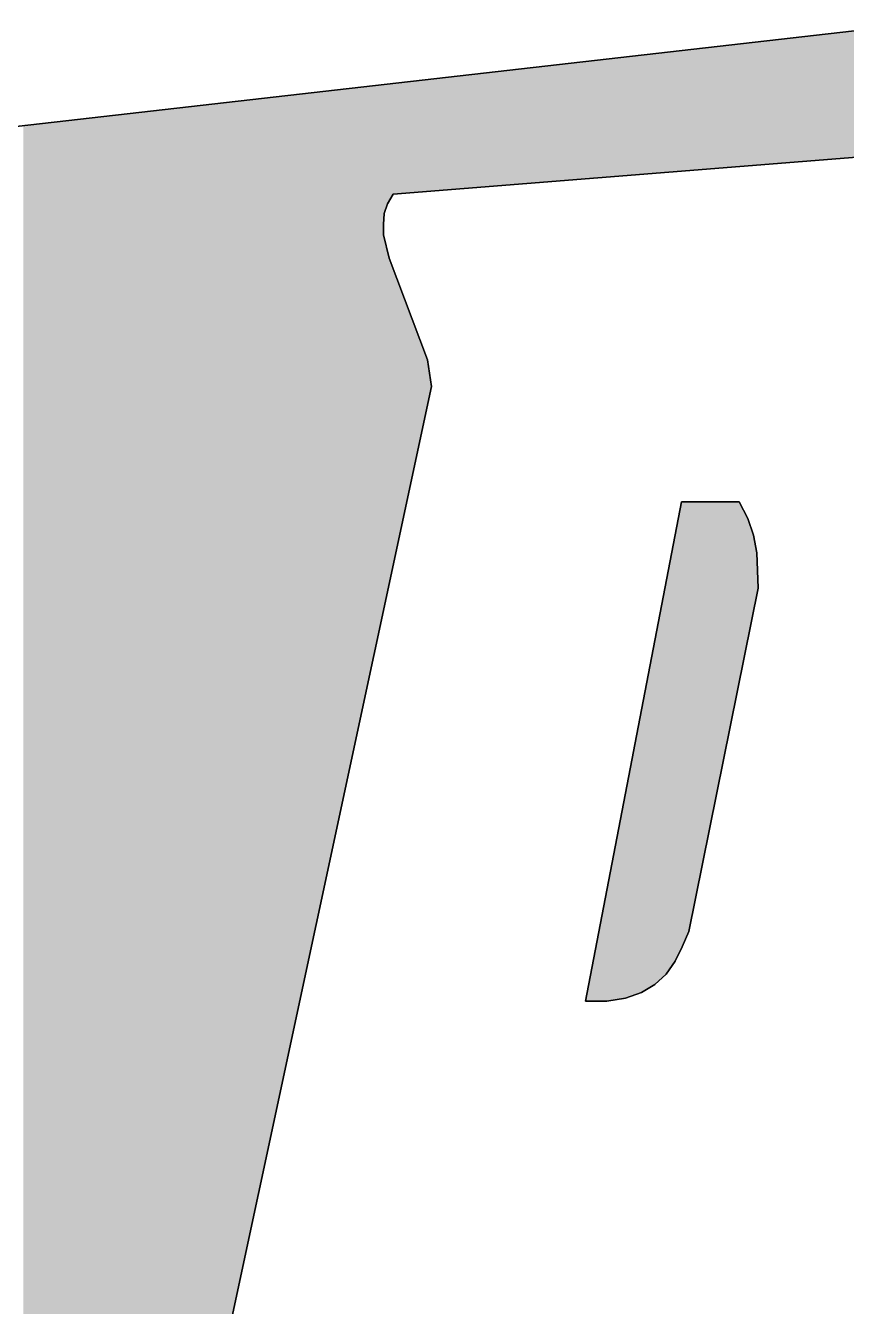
# Model space of a CAD drawing. Extents: x 15.2 to 16.8, y 8.5 to 9.48.
# Drawn here: x 15.8407 to 15.9831, y 8.7154 to 8.9376 of the extents above; entities that cross this region are included whole.
import ezdxf

# ---------------------------------------------------------------- set-up
doc = ezdxf.new("R2010")
doc.units = 0
doc.layers.add('LAYER_1', color=7, linetype='CONTINUOUS')

# ---------------------------------------------------------------- blocks, each defined once
blk = doc.blocks.new('*U7')
at = {"layer": 'LAYER_1', "color": 2}
for points in [[(15.95445, 8.77751), (15.95334, 8.84921), (15.95445, 8.85499)], [(15.95334, 8.77528), (15.9518, 8.84124), (15.95334, 8.84921)], [(15.9518, 8.77306), (15.94986, 8.83116), (15.9518, 8.84124)], [(15.94986, 8.77125), (15.9475, 8.81889), (15.94986, 8.83116)], [(15.9475, 8.76986), (15.94472, 8.80444), (15.9475, 8.81889)], [(15.94472, 8.76889), (15.94153, 8.78783), (15.94472, 8.80444)], [(15.94153, 8.76834), (15.93778, 8.76834), (15.94153, 8.78783)]]:
    blk.add_solid(points, dxfattribs=at)
at = {"layer": 'LAYER_1', "color": 2, "extrusion": (0, 0, -1)}
for points in [[(-15.95445, 8.77751), (-15.95445, 8.85499), (-15.95458, 8.77778)], [(-15.95458, 8.77778), (-15.95445, 8.85499), (-15.95458, 8.85499)], [(-15.95458, 8.77778), (-15.95458, 8.85499), (-15.9557, 8.78042)], [(-15.9557, 8.78042), (-15.95458, 8.85499), (-15.9557, 8.85499)], [(-15.9557, 8.78042), (-15.9557, 8.85499), (-15.96444, 8.82356)], [(-15.96444, 8.82356), (-15.9557, 8.85499), (-15.96444, 8.85499)], [(-15.96444, 8.82356), (-15.96444, 8.85499), (-15.96597, 8.83108)], [(-15.96597, 8.83108), (-15.96444, 8.85499), (-15.96597, 8.85208)], [(-15.96597, 8.83108), (-15.96597, 8.85208), (-15.96695, 8.83589)], [(-15.96695, 8.83589), (-15.96597, 8.85208), (-15.96695, 8.84916)], [(-15.95334, 8.77528), (-15.95334, 8.84921), (-15.95445, 8.77751)], [(-15.96695, 8.83589), (-15.96695, 8.84916), (-15.9675, 8.83864)], [(-15.9675, 8.83864), (-15.96695, 8.84916), (-15.9675, 8.84611)], [(-15.9675, 8.83864), (-15.9675, 8.84611), (-15.96778, 8.84001)], [(-15.9518, 8.77306), (-15.9518, 8.84124), (-15.95334, 8.77528)], [(-15.94986, 8.77125), (-15.94986, 8.83116), (-15.9518, 8.77306)], [(-15.9475, 8.76986), (-15.9475, 8.81889), (-15.94986, 8.77125)], [(-15.94472, 8.76889), (-15.94472, 8.80444), (-15.9475, 8.76986)], [(-15.94153, 8.76834), (-15.94153, 8.78783), (-15.94472, 8.76889)]]:
    blk.add_solid(points, dxfattribs=at)
blk = doc.blocks.new('*U9')
at = {"layer": 'LAYER_1', "color": 2}
for points in [[(15.9668, 8.91332), (15.96305, 8.93425), (15.9668, 8.93467)], [(15.96722, 8.91336), (15.9668, 8.93467), (15.96722, 8.93472)], [(15.96778, 8.9134), (15.96722, 8.93472), (15.96778, 8.93479)], [(15.96792, 8.91341), (15.96778, 8.93479), (15.96792, 8.9348)], [(15.96861, 8.91347), (15.96792, 8.9348), (15.96861, 8.93488)], [(15.9707, 8.91363), (15.96861, 8.93488), (15.9707, 8.93512)], [(15.97111, 8.91367), (15.9707, 8.93512), (15.97111, 8.93517)], [(15.97139, 8.91369), (15.97111, 8.93517), (15.97139, 8.9352)], [(15.97181, 8.91372), (15.97139, 8.9352), (15.97181, 8.93525)], [(15.97209, 8.91374), (15.97181, 8.93525), (15.97209, 8.93528)], [(15.97236, 8.91377), (15.97209, 8.93528), (15.97236, 8.93531)], [(15.97278, 8.9138), (15.97236, 8.93531), (15.97278, 8.93536)], [(15.97319, 8.91383), (15.97278, 8.93536), (15.97319, 8.9354)], [(15.97333, 8.91384), (15.97319, 8.9354), (15.97333, 8.93542)], [(15.97347, 8.91385), (15.97333, 8.93542), (15.97347, 8.93543)], [(15.97556, 8.91402), (15.97347, 8.93543), (15.97556, 8.93567)], [(15.97583, 8.91404), (15.97556, 8.93567), (15.97583, 8.9357)], [(15.9775, 8.91418), (15.97583, 8.9357), (15.9775, 8.93589)], [(15.97861, 8.91427), (15.9775, 8.93589), (15.97861, 8.93602)], [(15.97903, 8.9143), (15.97861, 8.93602), (15.97903, 8.93607)], [(15.98041, 8.91441), (15.97903, 8.93607), (15.98041, 8.93623)], [(15.98153, 8.9145), (15.98041, 8.93623), (15.98153, 8.93635)], [(15.98167, 8.91451), (15.98153, 8.93635), (15.98167, 8.93637)], [(15.98444, 8.91473), (15.98167, 8.93637), (15.98444, 8.93669)], [(15.94958, 8.91195), (15.94625, 8.93233), (15.94958, 8.93271)], [(15.95055, 8.91202), (15.94958, 8.93271), (15.95055, 8.93282)], [(15.95098, 8.91206), (15.95055, 8.93282), (15.95098, 8.93287)], [(15.95194, 8.91213), (15.95098, 8.93287), (15.95194, 8.93298)], [(15.95389, 8.91229), (15.95194, 8.93298), (15.95389, 8.9332)], [(15.95542, 8.91241), (15.95389, 8.9332), (15.95542, 8.93337)], [(15.95847, 8.91266), (15.95542, 8.93337), (15.95847, 8.93372)], [(15.95972, 8.91276), (15.95847, 8.93372), (15.95972, 8.93387)], [(15.96111, 8.91287), (15.95972, 8.93387), (15.96111, 8.93402)], [(15.96125, 8.91288), (15.96111, 8.93402), (15.96125, 8.93404)], [(15.96305, 8.91302), (15.96125, 8.93404), (15.96305, 8.93425)], [(15.93167, 8.91051), (15.92445, 8.92984), (15.93167, 8.93066)], [(15.93444, 8.91074), (15.93167, 8.93066), (15.93444, 8.93098)], [(15.93514, 8.91079), (15.93444, 8.93098), (15.93514, 8.93106)], [(15.93611, 8.91087), (15.93514, 8.93106), (15.93611, 8.93117)], [(15.93722, 8.91096), (15.93611, 8.93117), (15.93722, 8.9313)], [(15.93764, 8.91099), (15.93722, 8.9313), (15.93764, 8.93134)], [(15.93875, 8.91108), (15.93764, 8.93134), (15.93875, 8.93147)], [(15.94028, 8.9112), (15.93875, 8.93147), (15.94028, 8.93165)], [(15.94153, 8.9113), (15.94028, 8.93165), (15.94153, 8.93179)], [(15.94208, 8.91135), (15.94153, 8.93179), (15.94208, 8.93185)], [(15.94625, 8.91168), (15.94208, 8.93185), (15.94625, 8.93233)], [(15.90778, 8.9086), (15.90764, 8.92792), (15.90778, 8.92794)], [(15.90792, 8.90862), (15.90778, 8.92794), (15.90792, 8.92795)], [(15.90875, 8.90868), (15.90792, 8.92795), (15.90875, 8.92805)], [(15.90944, 8.90874), (15.90875, 8.92805), (15.90944, 8.92813)], [(15.90986, 8.90877), (15.90944, 8.92813), (15.90986, 8.92817)], [(15.91028, 8.9088), (15.90986, 8.92817), (15.91028, 8.92822)], [(15.91041, 8.90882), (15.91028, 8.92822), (15.91041, 8.92824)], [(15.91111, 8.90887), (15.91041, 8.92824), (15.91111, 8.92832)], [(15.91195, 8.90894), (15.91111, 8.92832), (15.91195, 8.92841)], [(15.91555, 8.90923), (15.91195, 8.92841), (15.91555, 8.92882)], [(15.91778, 8.9094), (15.91555, 8.92882), (15.91778, 8.92908)], [(15.92069, 8.90964), (15.91778, 8.92908), (15.92069, 8.92941)], [(15.92111, 8.90967), (15.92069, 8.92941), (15.92111, 8.92946)], [(15.92153, 8.9097), (15.92111, 8.92946), (15.92153, 8.92951)], [(15.92166, 8.90971), (15.92153, 8.92951), (15.92166, 8.92952)], [(15.92181, 8.90973), (15.92166, 8.92952), (15.92181, 8.92954)], [(15.92278, 8.9098), (15.92181, 8.92954), (15.92278, 8.92965)], [(15.92348, 8.90986), (15.92278, 8.92965), (15.92348, 8.92973)], [(15.92402, 8.9099), (15.92348, 8.92973), (15.92402, 8.92979)], [(15.92445, 8.90994), (15.92402, 8.92979), (15.92445, 8.92984)], [(15.88902, 8.77193), (15.88778, 8.92565), (15.88902, 8.92579)], [(15.89111, 8.78167), (15.88902, 8.92579), (15.89111, 8.92603)], [(15.89139, 8.78297), (15.89111, 8.92603), (15.89139, 8.92607)], [(15.89181, 8.7849), (15.89139, 8.92607), (15.89181, 8.92611)], [(15.89333, 8.79202), (15.89181, 8.92611), (15.89333, 8.92629)], [(15.89347, 8.79269), (15.89333, 8.92629), (15.89347, 8.9263)], [(15.89444, 8.79721), (15.89347, 8.9263), (15.89444, 8.92641)], [(15.89472, 8.79851), (15.89444, 8.92641), (15.89472, 8.92645)], [(15.89486, 8.79917), (15.89472, 8.92645), (15.89486, 8.92646)], [(15.89514, 8.80047), (15.89486, 8.92646), (15.89514, 8.92649)], [(15.89542, 8.80177), (15.89514, 8.92649), (15.89542, 8.92653)], [(15.89625, 8.80563), (15.89542, 8.92653), (15.89625, 8.92662)], [(15.89667, 8.80759), (15.89625, 8.92662), (15.89667, 8.92667)], [(15.89722, 8.81019), (15.89667, 8.92667), (15.89722, 8.92673)], [(15.89778, 8.81278), (15.89722, 8.92673), (15.89778, 8.92679)], [(15.90028, 8.82443), (15.89778, 8.92679), (15.90028, 8.92708)], [(15.9007, 8.82639), (15.90028, 8.92708), (15.9007, 8.92713)], [(15.90111, 8.82832), (15.9007, 8.92713), (15.90111, 8.92717)], [(15.90125, 8.82899), (15.90111, 8.92717), (15.90125, 8.92719)], [(15.90181, 8.83158), (15.90125, 8.92719), (15.90181, 8.92725)], [(15.90278, 8.83611), (15.90181, 8.92725), (15.90278, 8.92737)], [(15.90291, 8.905), (15.90278, 8.92737), (15.90291, 8.92738)], [(15.90319, 8.90584), (15.90291, 8.92738), (15.90319, 8.92741)], [(15.90347, 8.90667), (15.90319, 8.92741), (15.90347, 8.92744)], [(15.90375, 8.90715), (15.90347, 8.92744), (15.90375, 8.92748)], [(15.90445, 8.90834), (15.90375, 8.92748), (15.90445, 8.92756)], [(15.905, 8.90838), (15.90445, 8.92756), (15.905, 8.92762)], [(15.90556, 8.90843), (15.905, 8.92762), (15.90556, 8.92768)], [(15.90639, 8.90849), (15.90556, 8.92768), (15.90639, 8.92778)], [(15.90653, 8.90851), (15.90639, 8.92778), (15.90653, 8.92779)], [(15.90708, 8.90855), (15.90653, 8.92779), (15.90708, 8.92786)], [(15.90764, 8.90859), (15.90708, 8.92786), (15.90764, 8.92792)], [(15.86903, 8.6786), (15.86847, 8.92345), (15.86903, 8.92351)], [(15.87, 8.68316), (15.86903, 8.92351), (15.87, 8.92362)], [(15.87014, 8.68379), (15.87, 8.92362), (15.87014, 8.92364)], [(15.87028, 8.68446), (15.87014, 8.92364), (15.87028, 8.92366)], [(15.87084, 8.68705), (15.87028, 8.92366), (15.87084, 8.92372)], [(15.87111, 8.68835), (15.87084, 8.92372), (15.87111, 8.92375)], [(15.87153, 8.69028), (15.87111, 8.92375), (15.87153, 8.9238)], [(15.8725, 8.6948), (15.87153, 8.9238), (15.8725, 8.92391)], [(15.87347, 8.69936), (15.8725, 8.92391), (15.87347, 8.92402)], [(15.87431, 8.70325), (15.87347, 8.92402), (15.87431, 8.92412)], [(15.87444, 8.70389), (15.87431, 8.92412), (15.87444, 8.92413)], [(15.87486, 8.70585), (15.87444, 8.92413), (15.87486, 8.92418)], [(15.87556, 8.70908), (15.87486, 8.92418), (15.87556, 8.92426)], [(15.87569, 8.70971), (15.87556, 8.92426), (15.87569, 8.92427)], [(15.87639, 8.71297), (15.87569, 8.92427), (15.87639, 8.92435)], [(15.87722, 8.71686), (15.87639, 8.92435), (15.87722, 8.92445)], [(15.87764, 8.71879), (15.87722, 8.92445), (15.87764, 8.9245)], [(15.87819, 8.72139), (15.87764, 8.9245), (15.87819, 8.92456)], [(15.87834, 8.72205), (15.87819, 8.92456), (15.87834, 8.92457)], [(15.87847, 8.72268), (15.87834, 8.92457), (15.87847, 8.92459)], [(15.87889, 8.72462), (15.87847, 8.92459), (15.87889, 8.92464)], [(15.87916, 8.72591), (15.87889, 8.92464), (15.87916, 8.92467)], [(15.87944, 8.72721), (15.87916, 8.92467), (15.87944, 8.9247)], [(15.88, 8.72981), (15.87944, 8.9247), (15.88, 8.92476)], [(15.8807, 8.73306), (15.88, 8.92476), (15.8807, 8.92484)], [(15.88083, 8.7337), (15.8807, 8.92484), (15.88083, 8.92486)], [(15.88111, 8.735), (15.88083, 8.92486), (15.88111, 8.92489)], [(15.8825, 8.74148), (15.88111, 8.92489), (15.8825, 8.92505)], [(15.88264, 8.74212), (15.8825, 8.92505), (15.88264, 8.92507)], [(15.88333, 8.74538), (15.88264, 8.92507), (15.88333, 8.92515)], [(15.88347, 8.74601), (15.88333, 8.92515), (15.88347, 8.92516)], [(15.88403, 8.7486), (15.88347, 8.92516), (15.88403, 8.92522)], [(15.88445, 8.75057), (15.88403, 8.92522), (15.88445, 8.92527)], [(15.88458, 8.7512), (15.88445, 8.92527), (15.88458, 8.92529)], [(15.885, 8.75316), (15.88458, 8.92529), (15.885, 8.92534)], [(15.88694, 8.76221), (15.885, 8.92534), (15.88694, 8.92556)], [(15.88778, 8.7661), (15.88694, 8.92556), (15.88778, 8.92565)], [(15.85166, 8.62775), (15.84555, 8.92083), (15.85166, 8.92153)], [(15.85194, 8.62813), (15.85166, 8.92153), (15.85194, 8.92156)], [(15.85514, 8.63251), (15.85194, 8.92156), (15.85514, 8.92193)], [(15.85723, 8.63537), (15.85514, 8.92193), (15.85723, 8.92216)], [(15.85889, 8.63764), (15.85723, 8.92216), (15.85889, 8.92235)], [(15.86111, 8.64167), (15.85889, 8.92235), (15.86111, 8.92261)], [(15.8618, 8.6449), (15.86111, 8.92261), (15.8618, 8.92269)], [(15.86319, 8.65138), (15.8618, 8.92269), (15.86319, 8.92285)], [(15.86361, 8.65335), (15.86319, 8.92285), (15.86361, 8.92289)], [(15.86528, 8.6611), (15.86361, 8.92289), (15.86528, 8.92308)], [(15.86555, 8.6624), (15.86528, 8.92308), (15.86555, 8.92312)], [(15.8657, 8.66306), (15.86555, 8.92312), (15.8657, 8.92313)], [(15.86625, 8.66566), (15.8657, 8.92313), (15.86625, 8.9232)], [(15.86736, 8.67085), (15.86625, 8.9232), (15.86736, 8.92332)], [(15.86806, 8.67408), (15.86736, 8.92332), (15.86806, 8.9234)], [(15.86847, 8.67601), (15.86806, 8.9234), (15.86847, 8.92345)], [(15.84111, 8.50167), (15.84028, 8.92023), (15.84111, 8.92033)], [(15.84306, 8.61597), (15.84111, 8.92033), (15.84306, 8.92055)], [(15.84347, 8.61653), (15.84306, 8.92055), (15.84347, 8.92059)], [(15.84555, 8.61938), (15.84347, 8.92059), (15.84555, 8.92083)]]:
    blk.add_solid(points, dxfattribs=at)
at = {"layer": 'LAYER_1', "color": 2, "extrusion": (0, 0, -1)}
for points in [[(-15.9668, 8.91332), (-15.9668, 8.93467), (-15.96722, 8.91336)], [(-15.96722, 8.91336), (-15.96722, 8.93472), (-15.96778, 8.9134)], [(-15.96778, 8.9134), (-15.96778, 8.93479), (-15.96792, 8.91341)], [(-15.96792, 8.91341), (-15.96792, 8.9348), (-15.96861, 8.91347)], [(-15.96861, 8.91347), (-15.96861, 8.93488), (-15.9707, 8.91363)], [(-15.9707, 8.91363), (-15.9707, 8.93512), (-15.97111, 8.91367)], [(-15.97111, 8.91367), (-15.97111, 8.93517), (-15.97139, 8.91369)], [(-15.97139, 8.91369), (-15.97139, 8.9352), (-15.97181, 8.91372)], [(-15.97181, 8.91372), (-15.97181, 8.93525), (-15.97209, 8.91374)], [(-15.97209, 8.91374), (-15.97209, 8.93528), (-15.97236, 8.91377)], [(-15.97236, 8.91377), (-15.97236, 8.93531), (-15.97278, 8.9138)], [(-15.97278, 8.9138), (-15.97278, 8.93536), (-15.97319, 8.91383)], [(-15.97319, 8.91383), (-15.97319, 8.9354), (-15.97333, 8.91384)], [(-15.97333, 8.91384), (-15.97333, 8.93542), (-15.97347, 8.91385)], [(-15.97347, 8.91385), (-15.97347, 8.93543), (-15.97556, 8.91402)], [(-15.97556, 8.91402), (-15.97556, 8.93567), (-15.97583, 8.91404)], [(-15.97583, 8.91404), (-15.97583, 8.9357), (-15.9775, 8.91418)], [(-15.9775, 8.91418), (-15.9775, 8.93589), (-15.97861, 8.91427)], [(-15.97861, 8.91427), (-15.97861, 8.93602), (-15.97903, 8.9143)], [(-15.97903, 8.9143), (-15.97903, 8.93607), (-15.98041, 8.91441)], [(-15.98041, 8.91441), (-15.98041, 8.93623), (-15.98153, 8.9145)], [(-15.98153, 8.9145), (-15.98153, 8.93635), (-15.98167, 8.91451)], [(-15.98167, 8.91451), (-15.98167, 8.93637), (-15.98444, 8.91473)], [(-15.94958, 8.91195), (-15.94958, 8.93271), (-15.95055, 8.91202)], [(-15.95055, 8.91202), (-15.95055, 8.93282), (-15.95098, 8.91206)], [(-15.95098, 8.91206), (-15.95098, 8.93287), (-15.95194, 8.91213)], [(-15.95194, 8.91213), (-15.95194, 8.93298), (-15.95389, 8.91229)], [(-15.95389, 8.91229), (-15.95389, 8.9332), (-15.95542, 8.91241)], [(-15.95542, 8.91241), (-15.95542, 8.93337), (-15.95847, 8.91266)], [(-15.95847, 8.91266), (-15.95847, 8.93372), (-15.95972, 8.91276)], [(-15.95972, 8.91276), (-15.95972, 8.93387), (-15.96111, 8.91287)], [(-15.96111, 8.91287), (-15.96111, 8.93402), (-15.96125, 8.91288)], [(-15.96125, 8.91288), (-15.96125, 8.93404), (-15.96305, 8.91302)], [(-15.96305, 8.91302), (-15.96305, 8.93425), (-15.9668, 8.91332)], [(-15.93167, 8.91051), (-15.93167, 8.93066), (-15.93444, 8.91074)], [(-15.93444, 8.91074), (-15.93444, 8.93098), (-15.93514, 8.91079)], [(-15.93514, 8.91079), (-15.93514, 8.93106), (-15.93611, 8.91087)], [(-15.93611, 8.91087), (-15.93611, 8.93117), (-15.93722, 8.91096)], [(-15.93722, 8.91096), (-15.93722, 8.9313), (-15.93764, 8.91099)], [(-15.93764, 8.91099), (-15.93764, 8.93134), (-15.93875, 8.91108)], [(-15.93875, 8.91108), (-15.93875, 8.93147), (-15.94028, 8.9112)], [(-15.94028, 8.9112), (-15.94028, 8.93165), (-15.94153, 8.9113)], [(-15.94153, 8.9113), (-15.94153, 8.93179), (-15.94208, 8.91135)], [(-15.94208, 8.91135), (-15.94208, 8.93185), (-15.94625, 8.91168)], [(-15.94625, 8.91168), (-15.94625, 8.93233), (-15.94958, 8.91195)], [(-15.90778, 8.9086), (-15.90778, 8.92794), (-15.90792, 8.90862)], [(-15.90792, 8.90862), (-15.90792, 8.92795), (-15.90875, 8.90868)], [(-15.90875, 8.90868), (-15.90875, 8.92805), (-15.90944, 8.90874)], [(-15.90944, 8.90874), (-15.90944, 8.92813), (-15.90986, 8.90877)], [(-15.90986, 8.90877), (-15.90986, 8.92817), (-15.91028, 8.9088)], [(-15.91028, 8.9088), (-15.91028, 8.92822), (-15.91041, 8.90882)], [(-15.91041, 8.90882), (-15.91041, 8.92824), (-15.91111, 8.90887)], [(-15.91111, 8.90887), (-15.91111, 8.92832), (-15.91195, 8.90894)], [(-15.91195, 8.90894), (-15.91195, 8.92841), (-15.91555, 8.90923)], [(-15.91555, 8.90923), (-15.91555, 8.92882), (-15.91778, 8.9094)], [(-15.91778, 8.9094), (-15.91778, 8.92908), (-15.92069, 8.90964)], [(-15.92069, 8.90964), (-15.92069, 8.92941), (-15.92111, 8.90967)], [(-15.92111, 8.90967), (-15.92111, 8.92946), (-15.92153, 8.9097)], [(-15.92153, 8.9097), (-15.92153, 8.92951), (-15.92166, 8.90971)], [(-15.92166, 8.90971), (-15.92166, 8.92952), (-15.92181, 8.90973)], [(-15.92181, 8.90973), (-15.92181, 8.92954), (-15.92278, 8.9098)], [(-15.92278, 8.9098), (-15.92278, 8.92965), (-15.92348, 8.90986)], [(-15.92348, 8.90986), (-15.92348, 8.92973), (-15.92402, 8.9099)], [(-15.92402, 8.9099), (-15.92402, 8.92979), (-15.92445, 8.90994)], [(-15.92445, 8.90994), (-15.92445, 8.92984), (-15.93167, 8.91051)], [(-15.88902, 8.77193), (-15.88902, 8.92579), (-15.89111, 8.78167)], [(-15.89111, 8.78167), (-15.89111, 8.92603), (-15.89139, 8.78297)], [(-15.89139, 8.78297), (-15.89139, 8.92607), (-15.89181, 8.7849)], [(-15.89181, 8.7849), (-15.89181, 8.92611), (-15.89333, 8.79202)], [(-15.89333, 8.79202), (-15.89333, 8.92629), (-15.89347, 8.79269)], [(-15.89347, 8.79269), (-15.89347, 8.9263), (-15.89444, 8.79721)], [(-15.89444, 8.79721), (-15.89444, 8.92641), (-15.89472, 8.79851)], [(-15.89472, 8.79851), (-15.89472, 8.92645), (-15.89486, 8.79917)], [(-15.89486, 8.79917), (-15.89486, 8.92646), (-15.89514, 8.80047)], [(-15.89514, 8.80047), (-15.89514, 8.92649), (-15.89542, 8.80177)], [(-15.89542, 8.80177), (-15.89542, 8.92653), (-15.89625, 8.80563)], [(-15.89625, 8.80563), (-15.89625, 8.92662), (-15.89667, 8.80759)], [(-15.89667, 8.80759), (-15.89667, 8.92667), (-15.89722, 8.81019)], [(-15.89722, 8.81019), (-15.89722, 8.92673), (-15.89778, 8.81278)], [(-15.89778, 8.81278), (-15.89778, 8.92679), (-15.90028, 8.82443)], [(-15.90028, 8.82443), (-15.90028, 8.92708), (-15.9007, 8.82639)], [(-15.9007, 8.82639), (-15.9007, 8.92713), (-15.90111, 8.82832)], [(-15.90111, 8.82832), (-15.90111, 8.92717), (-15.90125, 8.82899)], [(-15.90125, 8.82899), (-15.90125, 8.92719), (-15.90181, 8.83158)], [(-15.90181, 8.83158), (-15.90181, 8.92725), (-15.90278, 8.83611)], [(-15.90278, 8.90305), (-15.90278, 8.92737), (-15.90291, 8.905)], [(-15.90291, 8.905), (-15.90291, 8.92738), (-15.90319, 8.90584)], [(-15.90319, 8.90584), (-15.90319, 8.92741), (-15.90347, 8.90667)], [(-15.90347, 8.90667), (-15.90347, 8.92744), (-15.90375, 8.90715)], [(-15.90375, 8.90715), (-15.90375, 8.92748), (-15.90445, 8.90834)], [(-15.90445, 8.90834), (-15.90445, 8.92756), (-15.905, 8.90838)], [(-15.905, 8.90838), (-15.905, 8.92762), (-15.90556, 8.90843)], [(-15.90556, 8.90843), (-15.90556, 8.92768), (-15.90639, 8.90849)], [(-15.90639, 8.90849), (-15.90639, 8.92778), (-15.90653, 8.90851)], [(-15.90653, 8.90851), (-15.90653, 8.92779), (-15.90708, 8.90855)], [(-15.90708, 8.90855), (-15.90708, 8.92786), (-15.90764, 8.90859)], [(-15.90764, 8.90859), (-15.90764, 8.92792), (-15.90778, 8.9086)], [(-15.86903, 8.6786), (-15.86903, 8.92351), (-15.87, 8.68316)], [(-15.87, 8.68316), (-15.87, 8.92362), (-15.87014, 8.68379)], [(-15.87014, 8.68379), (-15.87014, 8.92364), (-15.87028, 8.68446)], [(-15.87028, 8.68446), (-15.87028, 8.92366), (-15.87084, 8.68705)], [(-15.87084, 8.68705), (-15.87084, 8.92372), (-15.87111, 8.68835)], [(-15.87111, 8.68835), (-15.87111, 8.92375), (-15.87153, 8.69028)], [(-15.87153, 8.69028), (-15.87153, 8.9238), (-15.8725, 8.6948)], [(-15.8725, 8.6948), (-15.8725, 8.92391), (-15.87347, 8.69936)], [(-15.87347, 8.69936), (-15.87347, 8.92402), (-15.87431, 8.70325)], [(-15.87431, 8.70325), (-15.87431, 8.92412), (-15.87444, 8.70389)], [(-15.87444, 8.70389), (-15.87444, 8.92413), (-15.87486, 8.70585)], [(-15.87486, 8.70585), (-15.87486, 8.92418), (-15.87556, 8.70908)], [(-15.87556, 8.70908), (-15.87556, 8.92426), (-15.87569, 8.70971)], [(-15.87569, 8.70971), (-15.87569, 8.92427), (-15.87639, 8.71297)], [(-15.87639, 8.71297), (-15.87639, 8.92435), (-15.87722, 8.71686)], [(-15.87722, 8.71686), (-15.87722, 8.92445), (-15.87764, 8.71879)], [(-15.87764, 8.71879), (-15.87764, 8.9245), (-15.87819, 8.72139)], [(-15.87819, 8.72139), (-15.87819, 8.92456), (-15.87834, 8.72205)], [(-15.87834, 8.72205), (-15.87834, 8.92457), (-15.87847, 8.72268)], [(-15.87847, 8.72268), (-15.87847, 8.92459), (-15.87889, 8.72462)], [(-15.87889, 8.72462), (-15.87889, 8.92464), (-15.87916, 8.72591)], [(-15.87916, 8.72591), (-15.87916, 8.92467), (-15.87944, 8.72721)], [(-15.87944, 8.72721), (-15.87944, 8.9247), (-15.88, 8.72981)], [(-15.88, 8.72981), (-15.88, 8.92476), (-15.8807, 8.73306)], [(-15.8807, 8.73306), (-15.8807, 8.92484), (-15.88083, 8.7337)], [(-15.88083, 8.7337), (-15.88083, 8.92486), (-15.88111, 8.735)], [(-15.88111, 8.735), (-15.88111, 8.92489), (-15.8825, 8.74148)], [(-15.8825, 8.74148), (-15.8825, 8.92505), (-15.88264, 8.74212)], [(-15.88264, 8.74212), (-15.88264, 8.92507), (-15.88333, 8.74538)], [(-15.88333, 8.74538), (-15.88333, 8.92515), (-15.88347, 8.74601)], [(-15.88347, 8.74601), (-15.88347, 8.92516), (-15.88403, 8.7486)], [(-15.88403, 8.7486), (-15.88403, 8.92522), (-15.88445, 8.75057)], [(-15.88445, 8.75057), (-15.88445, 8.92527), (-15.88458, 8.7512)], [(-15.88458, 8.7512), (-15.88458, 8.92529), (-15.885, 8.75316)], [(-15.885, 8.75316), (-15.885, 8.92534), (-15.88694, 8.76221)], [(-15.88694, 8.76221), (-15.88694, 8.92556), (-15.88778, 8.7661)], [(-15.88778, 8.7661), (-15.88778, 8.92565), (-15.88902, 8.77193)], [(-15.85166, 8.62775), (-15.85166, 8.92153), (-15.85194, 8.62813)], [(-15.85194, 8.62813), (-15.85194, 8.92156), (-15.85514, 8.63251)], [(-15.85514, 8.63251), (-15.85514, 8.92193), (-15.85723, 8.63537)], [(-15.85723, 8.63537), (-15.85723, 8.92216), (-15.85889, 8.63764)], [(-15.85889, 8.63764), (-15.85889, 8.92235), (-15.86111, 8.64167)], [(-15.86111, 8.64167), (-15.86111, 8.92261), (-15.8618, 8.6449)], [(-15.8618, 8.6449), (-15.8618, 8.92269), (-15.86319, 8.65138)], [(-15.86319, 8.65138), (-15.86319, 8.92285), (-15.86361, 8.65335)], [(-15.86361, 8.65335), (-15.86361, 8.92289), (-15.86528, 8.6611)], [(-15.86528, 8.6611), (-15.86528, 8.92308), (-15.86555, 8.6624)], [(-15.86555, 8.6624), (-15.86555, 8.92312), (-15.8657, 8.66306)], [(-15.8657, 8.66306), (-15.8657, 8.92313), (-15.86625, 8.66566)], [(-15.86625, 8.66566), (-15.86625, 8.9232), (-15.86736, 8.67085)], [(-15.86736, 8.67085), (-15.86736, 8.92332), (-15.86806, 8.67408)], [(-15.86806, 8.67408), (-15.86806, 8.9234), (-15.86847, 8.67601)], [(-15.86847, 8.67601), (-15.86847, 8.92345), (-15.86903, 8.6786)], [(-15.84028, 8.50167), (-15.84028, 8.92023), (-15.84111, 8.50167)], [(-15.84111, 8.61167), (-15.84111, 8.92033), (-15.84306, 8.61597)], [(-15.84306, 8.61597), (-15.84306, 8.92055), (-15.84347, 8.61653)], [(-15.84347, 8.61653), (-15.84347, 8.92059), (-15.84555, 8.61938)], [(-15.84555, 8.61938), (-15.84555, 8.92083), (-15.85166, 8.62775)], [(-15.90278, 8.83611), (-15.90278, 8.90125), (-15.90291, 8.83674)], [(-15.90291, 8.83674), (-15.90278, 8.90125), (-15.90291, 8.90068)], [(-15.90291, 8.83674), (-15.90291, 8.90068), (-15.90319, 8.83804)], [(-15.90319, 8.83804), (-15.90291, 8.90068), (-15.90319, 8.89953)], [(-15.90319, 8.83804), (-15.90319, 8.89953), (-15.90347, 8.83933)], [(-15.90347, 8.83933), (-15.90319, 8.89953), (-15.90347, 8.89837)], [(-15.90347, 8.83933), (-15.90347, 8.89837), (-15.90375, 8.84063)], [(-15.90375, 8.84063), (-15.90347, 8.89837), (-15.90375, 8.89722)], [(-15.90375, 8.84063), (-15.90375, 8.89722), (-15.90445, 8.84389)], [(-15.90445, 8.84389), (-15.90375, 8.89722), (-15.90445, 8.89537)], [(-15.90445, 8.84389), (-15.90445, 8.89537), (-15.905, 8.84649)], [(-15.905, 8.84649), (-15.90445, 8.89537), (-15.905, 8.8939)], [(-15.905, 8.84649), (-15.905, 8.8939), (-15.90556, 8.84908)], [(-15.90556, 8.84908), (-15.905, 8.8939), (-15.90556, 8.89243)], [(-15.90556, 8.84908), (-15.90556, 8.89243), (-15.90639, 8.85294)], [(-15.90639, 8.85294), (-15.90556, 8.89243), (-15.90639, 8.89024)], [(-15.90639, 8.85294), (-15.90639, 8.89024), (-15.90653, 8.85361)], [(-15.90653, 8.85361), (-15.90639, 8.89024), (-15.90653, 8.88986)], [(-15.90653, 8.85361), (-15.90653, 8.88986), (-15.90708, 8.8562)], [(-15.90708, 8.8562), (-15.90653, 8.88986), (-15.90708, 8.88839)], [(-15.90708, 8.8562), (-15.90708, 8.88839), (-15.90764, 8.8588)], [(-15.90764, 8.8588), (-15.90708, 8.88839), (-15.90764, 8.88692)], [(-15.90764, 8.8588), (-15.90764, 8.88692), (-15.90778, 8.85943)], [(-15.90778, 8.85943), (-15.90764, 8.88692), (-15.90778, 8.88656)], [(-15.90778, 8.85943), (-15.90778, 8.88656), (-15.90792, 8.86009)], [(-15.90792, 8.86009), (-15.90778, 8.88656), (-15.90792, 8.88619)], [(-15.90792, 8.86009), (-15.90792, 8.88619), (-15.90875, 8.86399)], [(-15.90875, 8.86399), (-15.90792, 8.88619), (-15.90875, 8.88398)], [(-15.90875, 8.86399), (-15.90875, 8.88398), (-15.90944, 8.86721)], [(-15.90944, 8.86721), (-15.90875, 8.88398), (-15.90944, 8.88215)], [(-15.90944, 8.86721), (-15.90944, 8.88215), (-15.90986, 8.86915)], [(-15.90986, 8.86915), (-15.90944, 8.88215), (-15.90986, 8.88106)], [(-15.90986, 8.86915), (-15.90986, 8.88106), (-15.91028, 8.87111)], [(-15.91028, 8.87111), (-15.90986, 8.88106), (-15.91028, 8.87994)], [(-15.91028, 8.87111), (-15.91028, 8.87994), (-15.91041, 8.87174)], [(-15.91041, 8.87174), (-15.91028, 8.87994), (-15.91041, 8.87958)], [(-15.91041, 8.87174), (-15.91041, 8.87958), (-15.91111, 8.875)]]:
    blk.add_solid(points, dxfattribs=at)
blk = doc.blocks.new('BLOCK_3')
at = {"layer": 'LAYER_1'}
for points in [[(16.58527, 9.00528), (15.79445, 8.915), (15.73111, 8.915), (15.69472, 8.92361), (15.67889, 8.93028), (15.66444, 8.93833), (15.63902, 8.95791)], [(15.79445, 8.915), (16.58527, 9.00528)], [(15.86111, 8.64167), (15.91111, 8.875), (15.91041, 8.87958), (15.90375, 8.89722), (15.90278, 8.90125), (15.90278, 8.90305), (15.90291, 8.905), (15.90347, 8.90667), (15.90445, 8.90834), (15.98778, 8.915)], [(16.02736, 8.88472), (16.02695, 8.89819), (16.02444, 8.91166), (16.02319, 8.91319), (16.02153, 8.91458), (16.01972, 8.91569), (16.01763, 8.91667), (16.01291, 8.91791), (16.00777, 8.91847), (16.00236, 8.91833), (15.99209, 8.91653), (15.98778, 8.915), (15.90445, 8.90834), (15.90347, 8.90667), (15.90291, 8.905), (15.90278, 8.90305), (15.90278, 8.90125), (15.90375, 8.89722), (15.91041, 8.87958), (15.91111, 8.875), (15.86111, 8.64167)], [(15.94472, 8.76889), (15.94153, 8.76834), (15.93778, 8.76834), (15.95445, 8.85499), (15.96444, 8.85499), (15.96597, 8.85208), (15.96695, 8.84916), (15.9675, 8.84611), (15.96778, 8.84001), (15.9557, 8.78042), (15.95458, 8.77778), (15.95334, 8.77528), (15.9518, 8.77306), (15.94986, 8.77125), (15.9475, 8.76986), (15.94472, 8.76889)], [(15.93778, 8.76834), (15.94153, 8.76834), (15.94472, 8.76889), (15.9475, 8.76986), (15.94986, 8.77125), (15.9518, 8.77306), (15.95334, 8.77528), (15.95458, 8.77778), (15.9557, 8.78042), (15.96778, 8.84001), (15.9675, 8.84611), (15.96695, 8.84916), (15.96597, 8.85208), (15.96444, 8.85499), (15.95445, 8.85499), (15.93778, 8.76834)]]:
    blk.add_lwpolyline(points, dxfattribs=at)
at = {"layer": 'LAYER_1', "color": 2}
for name in ['*U9', '*U7']:
    blk.add_blockref(name, (0, 0), dxfattribs=at)
blk = doc.blocks.new('BLOCK_4')
at = {"layer": 'LAYER_1', "color": 7}
for points in [[(16.58527, 9.00528), (15.79445, 8.915), (15.73111, 8.915), (15.69472, 8.92361), (15.67889, 8.93028), (15.66444, 8.93833), (15.63902, 8.95791)], [(15.86111, 8.64167), (15.91111, 8.875), (15.91041, 8.87958), (15.90375, 8.89722), (15.90278, 8.90125), (15.90278, 8.90305), (15.90291, 8.905), (15.90347, 8.90667), (15.90445, 8.90834), (15.98778, 8.915), (15.99209, 8.91653), (16.00236, 8.91833), (16.00777, 8.91847), (16.01291, 8.91791), (16.01763, 8.91667), (16.01972, 8.91569), (16.02153, 8.91458), (16.02319, 8.91319), (16.02444, 8.91166)], [(15.95445, 8.85499), (15.96444, 8.85499), (15.96597, 8.85208), (15.96695, 8.84916), (15.9675, 8.84611), (15.96778, 8.84001), (15.9557, 8.78042), (15.95458, 8.77778), (15.95334, 8.77528), (15.9518, 8.77306), (15.94986, 8.77125), (15.9475, 8.76986), (15.94472, 8.76889), (15.94153, 8.76834), (15.93778, 8.76834), (15.95445, 8.85499)]]:
    blk.add_lwpolyline(points, dxfattribs=at)
blk = doc.blocks.new('BLOCK_2')
at = {"layer": 'LAYER_1'}
for name in ['BLOCK_3', 'BLOCK_4']:
    blk.add_blockref(name, (0, 0), dxfattribs=at)

msp = doc.modelspace()

# ---------------------------------------------------------------- block references
at = {"layer": 'LAYER_1'}
msp.add_blockref('BLOCK_2', (0, 0), dxfattribs=at)

doc.saveas('drawing.dxf')
